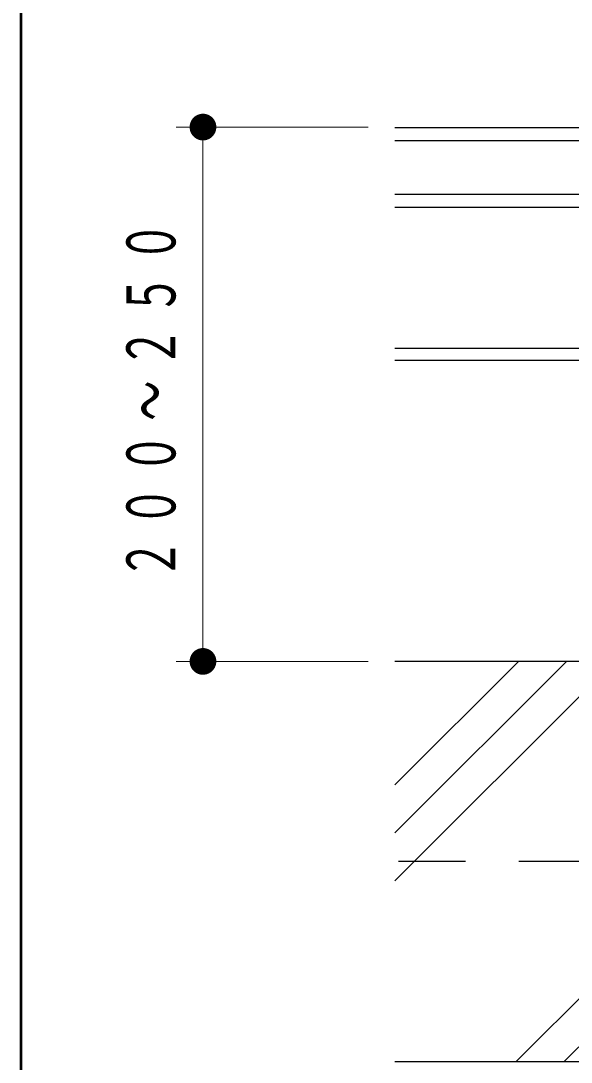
# Model space of a CAD drawing. Units: millimetres on the paper. Extents: x -385 to 0, y -594 to 267.
# Drawn here: x -385 to -364.41, y -94.59 to -55.6 of the extents above; entities that cross this region are included whole.
import ezdxf

# ---------------------------------------------------------------- set-up
doc = ezdxf.new("R2010")
doc.units = ezdxf.units.MM
doc.linetypes.add('USER1', pattern=[4.5, 2.5, -2])
doc.layers.add('1_10', color=7, linetype='Continuous', lineweight=25)
doc.layers.add('NAKAMURA図枠', color=7, linetype='Continuous', lineweight=13)
doc.styles.add('ＭＳ ゴシック', font='')
doc.styles.get('ＭＳ ゴシック').set_extended_font_data('MS Gothic')

# ---------------------------------------------------------------- blocks, each defined once
blk = doc.blocks.new('filled_dot')
at = {"color": 0, "linetype": 'Continuous', "lineweight": -2, "const_width": 1.25}
blk.add_lwpolyline([(-0.625, 0, 1), (0.625, 0, 1)], format="xyb", close=True, dxfattribs=at)

msp = doc.modelspace()

# ---------------------------------------------------------------- linework, layer by layer
at = {"layer": '1_10', "lineweight": 13}
for p, q in [((-372.007, -59.574), (-379.187, -59.574)), ((-378.187, -79.584), (-378.187, -59.574)), ((-372.007, -79.584), (-379.187, -79.584)), ((-371.007, -84.204), (-366.386, -79.584)), ((-371.007, -86), (-364.59, -79.584)), ((-371.007, -87.796), (-362.794, -79.584)), ((-366.48, -94.584), (-351.48, -79.584)), ((-364.684, -94.584), (-349.684, -79.584))]:
    msp.add_line(p, q, dxfattribs=at)
at = {"layer": '1_10', "color": 40}
for p, q in [((-371.007, -59.584), (-352.637, -59.584)), ((-352.437, -60.084), (-371.007, -60.084)), ((-371.007, -62.084), (-352.437, -62.084)), ((-352.637, -62.584), (-371.007, -62.584))]:
    msp.add_line(p, q, dxfattribs=at)
at = {"layer": '1_10', "color": 60}
for p, q in [((-363.187, -67.864), (-371.007, -67.864)), ((-363.187, -68.314), (-371.007, -68.314))]:
    msp.add_line(p, q, dxfattribs=at)
at = {"layer": '1_10'}
for p, q in [((-233.368, -79.584), (-371.007, -79.584)), ((-233.368, -94.584), (-371.007, -94.584))]:
    msp.add_line(p, q, dxfattribs=at)
at = {"layer": '1_10', "linetype": 'USER1'}
msp.add_line((-233.368, -87.084), (-371.007, -87.084), dxfattribs=at)
at = {"layer": 'NAKAMURA図枠', "lineweight": 50}
msp.add_line((-385, -30), (-385, -297), dxfattribs=at)

# ---------------------------------------------------------------- block references
at = {"layer": '1_10', "lineweight": 13, "xscale": 0.4, "yscale": 0.4}
for p, rotation in [((-378.187, -59.574), 270), ((-378.187, -79.584), 90)]:
    msp.add_blockref('filled_dot', p, dxfattribs=dict(at, rotation=rotation))

# ---------------------------------------------------------------- texts
at = {"layer": '1_10', "insert": (-379.187, -69.579), "char_height": 1.833, "attachment_point": 8, "rotation": 90, "style": 'ＭＳ ゴシック'}
msp.add_mtext('\\T1.32;\\W0.6;２００～２５０', dxfattribs=at)

doc.saveas('drawing.dxf')
